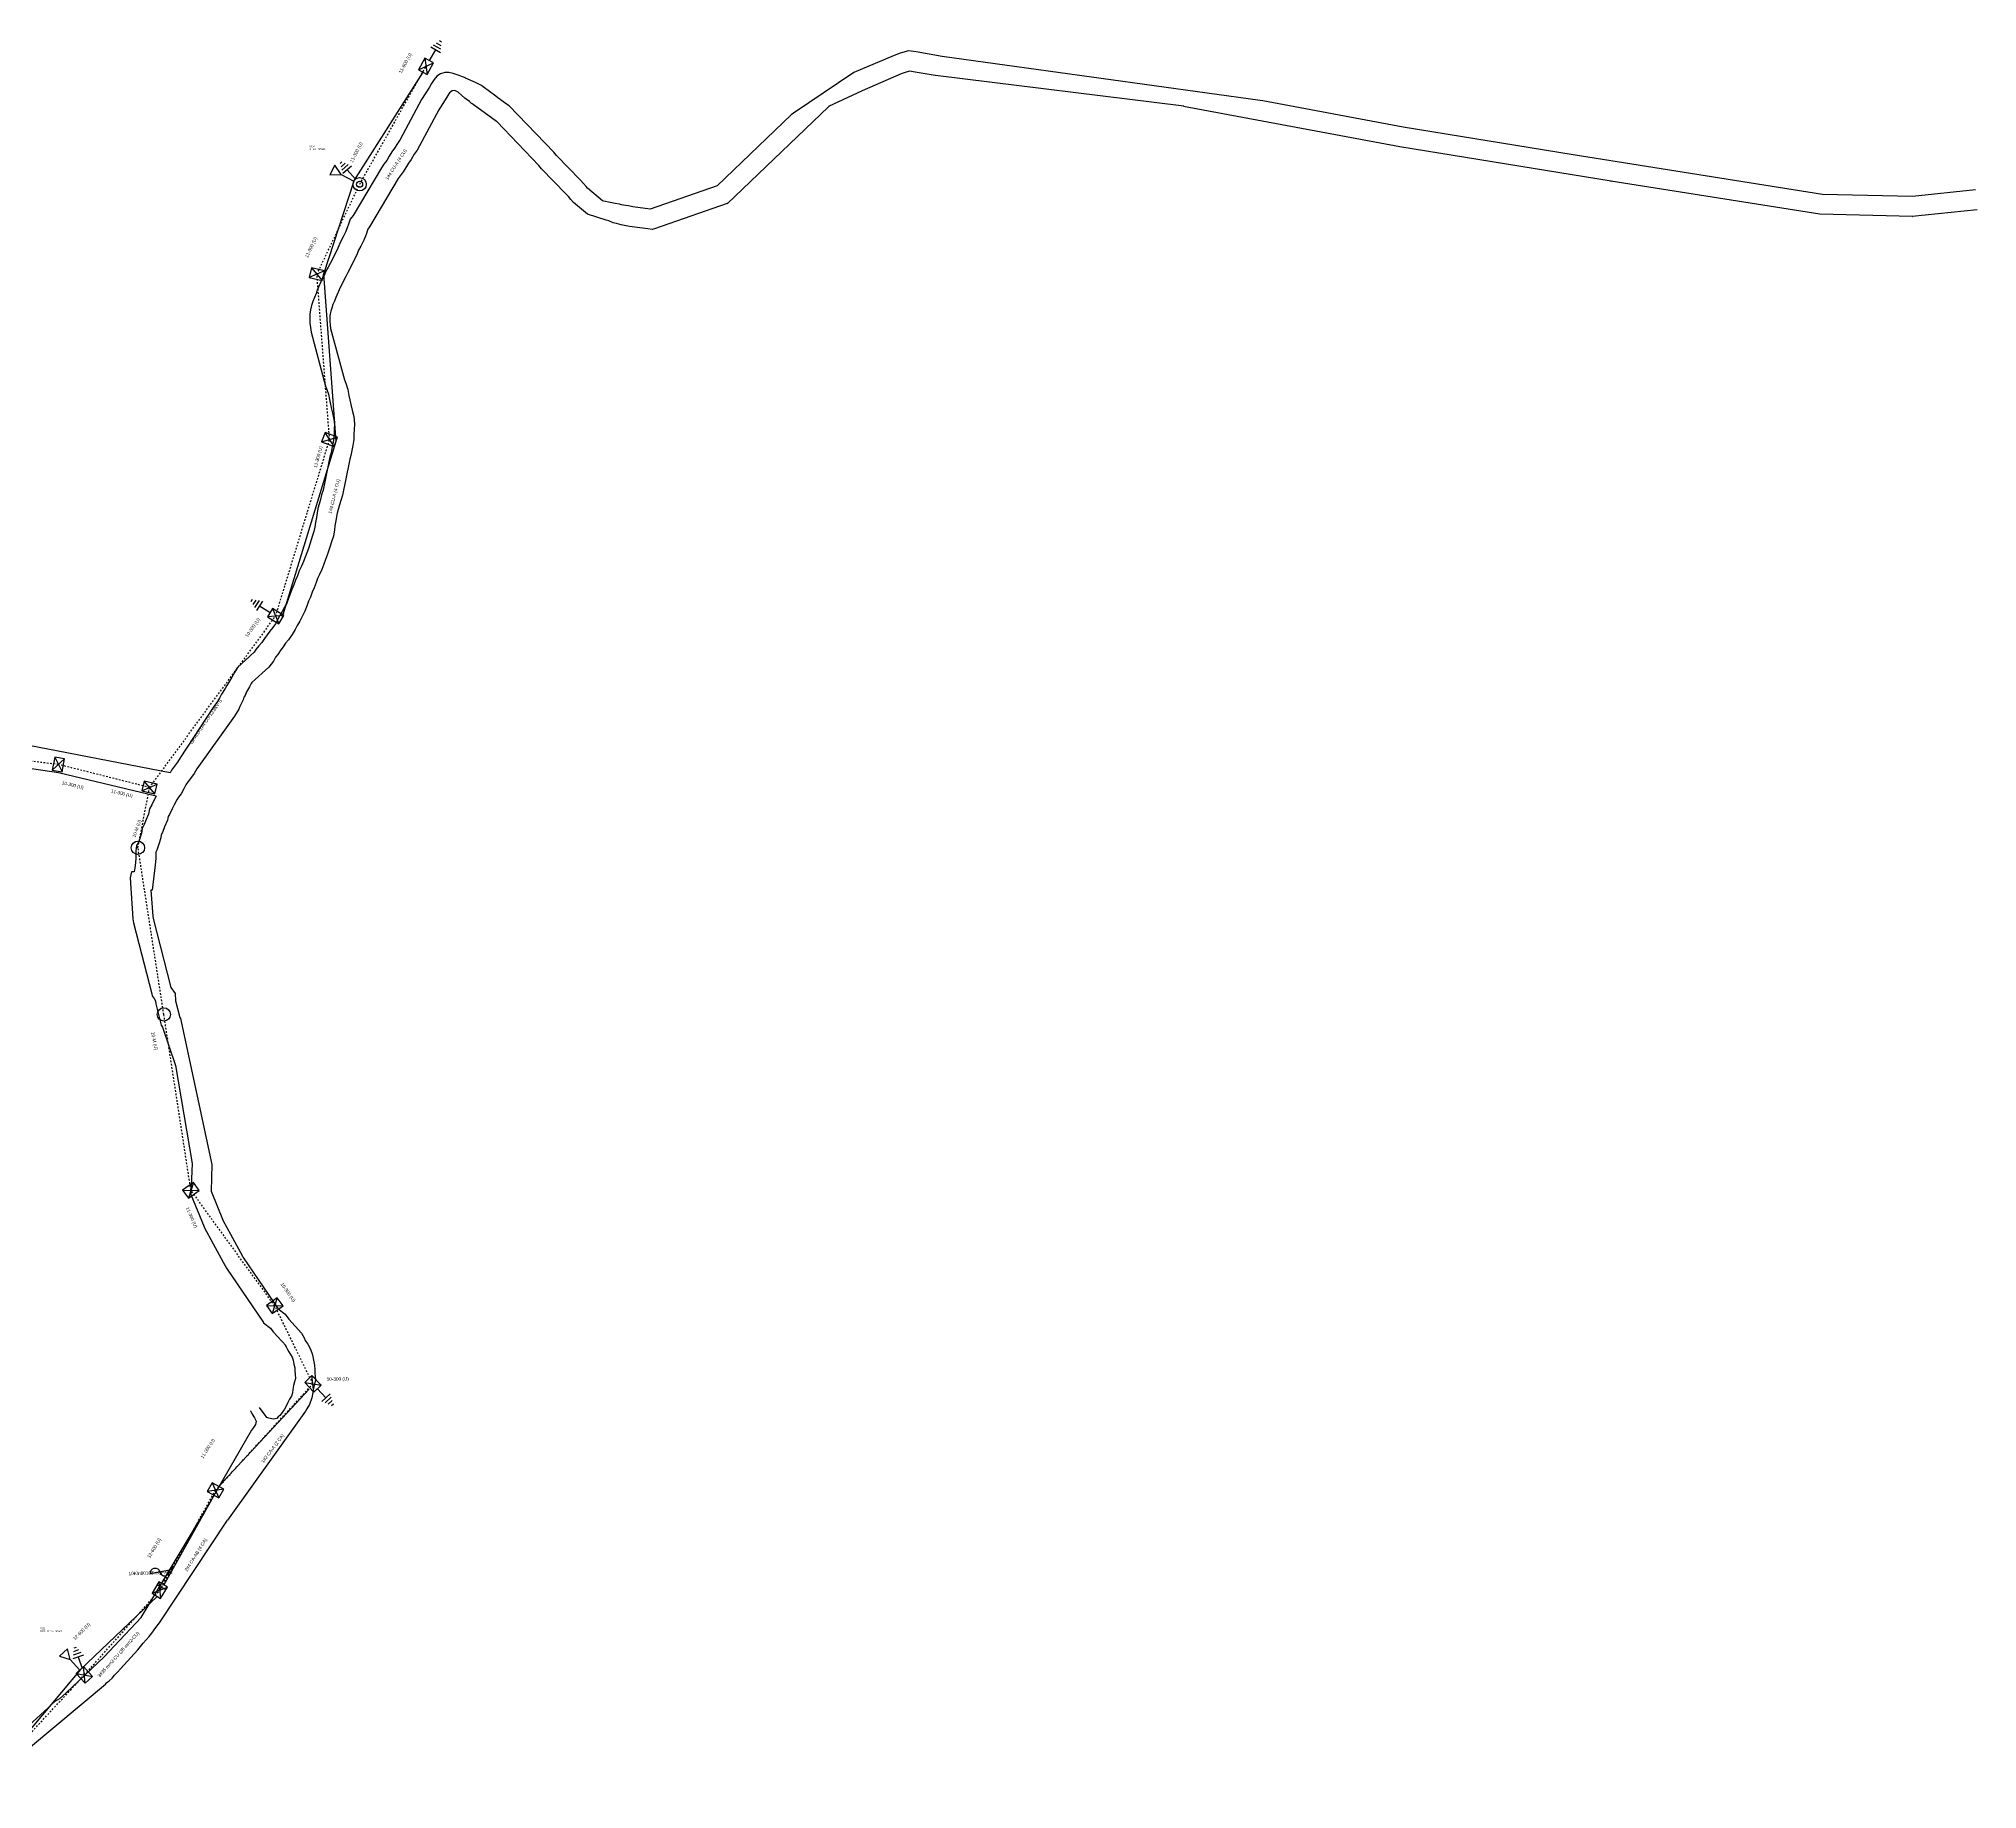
# Model space of a CAD drawing. Header units: millimetres. Extents: x 642261 to 742091, y 6812581 to 6930561.
# Drawn here: x 732771 to 733355, y 6903632 to 6904159 of the extents above; entities that cross this region are included whole.
import ezdxf

# ---------------------------------------------------------------- set-up
doc = ezdxf.new("R2010")
doc.units = ezdxf.units.MM
doc.linetypes.add('DASHED', pattern=[1, 0.5, -0.5])
for name, color, linetype in [('aterramento', 7, 'Continuous'), ('Block', 10, 'Continuous'), ('ChaveFusivel', 10, 'Continuous'), ('Poste', 10, 'Continuous'), ('TrafoDistAereo', 10, 'Continuous'), ('TrechoPrimarioAereo', 10, 'Continuous'), ('TrechoSecundarioAereo', 10, 'Continuous')]:
    doc.layers.add(name, color=color, linetype=linetype)

# ---------------------------------------------------------------- blocks, each defined once
blk = doc.blocks.new('chv_fusvl_ca_4')
at = {"color": 0, "linetype": 'ByBlock', "lineweight": -2}
for p, q in [((1.5, 0), (0, 0)), ((1, 1.25), (1, -1.25))]:
    blk.add_line(p, q, dxfattribs=at)
blk.add_lwpolyline([(2.94, 4.82, -1), (4.79, 2.65, 1), (6.63, 0.48)], format="xyb", dxfattribs=at)
blk.add_lwpolyline([(8, 0), (7, 0), (2.94, 4.82)], dxfattribs=at)
blk = doc.blocks.new('tfd_pod_ce')
at = {"color": 0, "linetype": 'ByBlock', "lineweight": -2}
blk.add_line((6.32, 0), (2, 0), dxfattribs=at)
blk.add_lwpolyline([(6.32, 0), (9.26, -1.59), (9.26, 1.59)], close=True, dxfattribs=at)
blk = doc.blocks.new('atr_aterra')
at = {"color": 0, "linetype": 'ByBlock', "lineweight": -2}
for p, q in [((5.74, 0), (2, 0)), ((5.74, -1.7), (5.74, 1.7)), ((6.7, -1.26), (6.7, 1.26)), ((7.66, -0.81), (7.66, 0.81)), ((8.62, -0.37), (8.62, 0.37))]:
    blk.add_line(p, q, dxfattribs=at)
blk = doc.blocks.new('pod_con_dtt')
at = {"color": 0, "linetype": 'ByBlock', "lineweight": -2}
for p, q in [((-1.5, -2), (1.5, 2)), ((-1.5, 2), (1.5, -2))]:
    blk.add_line(p, q, dxfattribs=at)
blk.add_lwpolyline([(-1.5, -2), (1.5, -2), (1.5, 2), (-1.5, 2)], close=True, dxfattribs=at)
blk = doc.blocks.new('pod_con_circ')
at = {"color": 0, "linetype": 'ByBlock', "lineweight": -2}
for radius in [2, 0.9]:
    blk.add_circle((-0.01, -0.01), radius, dxfattribs=at)
blk = doc.blocks.new('pod_madeira')
at = {"color": 0, "linetype": 'ByBlock', "lineweight": -2}
blk.add_circle((-0.01, -0.01), 2, dxfattribs=at)

msp = doc.modelspace()

# ---------------------------------------------------------------- linework, layer by layer
at = {"layer": 'Block', "color": 7, "linetype": 'Continuous', "flags": 128}
for points in [[(733354.22, 6904113.57), (733335.27, 6904111.62), (733308.17, 6904112.23), (733233.02, 6904124.14), (733233.03, 6904124.14), (733181.84, 6904132.49), (733139.65, 6904140.39), (733138.85, 6904140.52), (733043.03, 6904153.8), (733035.25, 6904155.12), (733032.91, 6904155.45), (733030.44, 6904154.75), (733028.58, 6904154.11), (733016.51, 6904148.92), (732998.35, 6904136.68), (732997.58, 6904136.15), (732975.29, 6904114.79), (732955.13, 6904107.8), (732949.91, 6904108.53), (732948.58, 6904108.76), (732947.76, 6904108.93), (732946.56, 6904109.11), (732945.89, 6904109.28), (732944.59, 6904109.49), (732943.65, 6904109.69), (732940.73, 6904110.35)], [(732899.56, 6904147.27), (732899.53, 6904147.29), (732898.66, 6904147.66), (732897.63, 6904148.05), (732896.47, 6904148.46), (732895.81, 6904148.67), (732894.51, 6904148.93), (732893.31, 6904148.93), (732892.06, 6904148.55), (732890.96, 6904147.85), (732890.1, 6904146.82), (732889.28, 6904145.67), (732888.71, 6904144.53), (732886.29, 6904140.78), (732879.87, 6904128.75), (732879.05, 6904127.61), (732878.2, 6904126.14), (732877.33, 6904125.04), (732876.58, 6904123.71), (732875.81, 6904122.45), (732875, 6904121.38), (732874.21, 6904120.27), (732865.69, 6904105.84), (732864.86, 6904104.77), (732864.37, 6904103.54), (732863.94, 6904102.2), (732863.41, 6904100.85), (732862.73, 6904099.47), (732861.96, 6904098.12), (732861.36, 6904096.74), (732860.79, 6904095.38), (732860.09, 6904094.03), (732859.46, 6904092.71), (732858.78, 6904091.46), (732858.21, 6904090.32), (732857.53, 6904089.09), (732856.97, 6904087.87), (732856.4, 6904086.85), (732854.91, 6904083.37), (732854.55, 6904082.39), (732854.03, 6904081.24), (732853.61, 6904079.95), (732853.2, 6904078.81), (732852.88, 6904077.44), (732852.65, 6904076.15), (732852.65, 6904074.81), (732852.69, 6904073.48), (732852.85, 6904072.17), (732853.04, 6904070.72), (732857.41, 6904054.55), (732857.81, 6904053.49), (732858.25, 6904052.05), (732858.55, 6904050.48), (732858.87, 6904049.01), (732859.21, 6904047.6), (732859.59, 6904045.99), (732859.93, 6904044.42), (732860.07, 6904043), (732860, 6904041.65), (732859.95, 6904040.33), (732859.9, 6904038.97), (732859.73, 6904037.67), (732859.43, 6904036.32), (732859.2, 6904035.05), (732858.85, 6904033.86), (732858.64, 6904032.7), (732856.7, 6904023.21), (732856.23, 6904021.83), (732855.84, 6904020.35), (732855.44, 6904018.95), (732855.11, 6904017.65), (732854.83, 6904016.37), (732854.63, 6904014.97), (732854.33, 6904013.46), (732854.13, 6904012.09), (732853.91, 6904010.74), (732853.52, 6904009.49), (732853.1, 6904008.28), (732852.67, 6904006.95), (732852.24, 6904005.63), (732851.75, 6904004.32), (732851.3, 6904002.99), (732850.76, 6904001.66), (732850.14, 6904000.34), (732849.46, 6903998.91), (732848.94, 6903997.44), (732848.39, 6903996.04), (732847.83, 6903994.68), (732847.29, 6903993.24), (732846.73, 6903991.97), (732846.23, 6903990.61), (732845.71, 6903989.2), (732845.04, 6903987.93), (732844.38, 6903986.61), (732843.66, 6903985.4), (732842.98, 6903984.17), (732842.3, 6903982.95), (732841.49, 6903981.79), (732840.63, 6903980.74), (732839.82, 6903979.63), (732839, 6903978.54), (732838.21, 6903977.32), (732837.36, 6903976.32), (732836.38, 6903975.24), (732835.93, 6903974.39), (732830.85, 6903969.75), (732829.94, 6903968.26), (732829.22, 6903966.85), (732828.52, 6903965.69), (732827.66, 6903964.36), (732827.17, 6903963.51), (732826.11, 6903961.79), (732825.44, 6903960.57), (732824.91, 6903959.54), (732823.57, 6903957.79), (732813.63, 6903942.55), (732812.87, 6903941.24), (732811.95, 6903940.06), (732811.03, 6903938.84), (732810.57, 6903938.08)], [(732899.56, 6904147.27), (732899.53, 6904147.29), (732898.66, 6904147.66), (732897.63, 6904148.05), (732896.47, 6904148.46), (732895.81, 6904148.67), (732894.51, 6904148.93), (732893.31, 6904148.93), (732892.06, 6904148.55), (732890.96, 6904147.85), (732890.1, 6904146.82), (732889.28, 6904145.67), (732888.71, 6904144.53), (732886.29, 6904140.78), (732879.87, 6904128.75), (732879.05, 6904127.61), (732878.2, 6904126.14), (732877.33, 6904125.04), (732876.58, 6904123.71), (732875.81, 6904122.45), (732875, 6904121.38), (732874.21, 6904120.27), (732865.69, 6904105.84), (732864.86, 6904104.77), (732864.37, 6904103.54), (732863.94, 6904102.2), (732863.41, 6904100.85), (732862.73, 6904099.47), (732861.96, 6904098.12), (732861.36, 6904096.74), (732860.79, 6904095.38), (732860.09, 6904094.03), (732859.46, 6904092.71), (732858.78, 6904091.46), (732858.21, 6904090.32), (732857.53, 6904089.09), (732856.97, 6904087.87), (732856.4, 6904086.85), (732854.91, 6904083.37), (732854.55, 6904082.39), (732854.03, 6904081.24), (732853.61, 6904079.95), (732853.2, 6904078.81), (732852.88, 6904077.44), (732852.65, 6904076.15), (732852.65, 6904074.81), (732852.69, 6904073.48), (732852.85, 6904072.17), (732853.04, 6904070.72), (732857.41, 6904054.55), (732857.81, 6904053.49), (732858.25, 6904052.05), (732858.55, 6904050.48), (732858.87, 6904049.01), (732859.21, 6904047.6), (732859.59, 6904045.99), (732859.93, 6904044.42), (732860.07, 6904043), (732860, 6904041.65), (732859.95, 6904040.33), (732859.9, 6904038.97), (732859.73, 6904037.67), (732859.43, 6904036.32), (732859.2, 6904035.05), (732858.85, 6904033.86), (732858.64, 6904032.7), (732856.7, 6904023.21), (732856.23, 6904021.83), (732855.84, 6904020.35), (732855.44, 6904018.95), (732855.11, 6904017.65), (732854.83, 6904016.37), (732854.63, 6904014.97), (732854.33, 6904013.46), (732854.13, 6904012.09), (732853.91, 6904010.74), (732853.52, 6904009.49), (732853.1, 6904008.28), (732852.67, 6904006.95), (732852.24, 6904005.63), (732851.75, 6904004.32), (732851.3, 6904002.99), (732850.76, 6904001.66), (732850.14, 6904000.34), (732849.46, 6903998.91), (732848.94, 6903997.44), (732848.39, 6903996.04), (732847.83, 6903994.68), (732847.29, 6903993.24), (732846.73, 6903991.97), (732846.23, 6903990.61), (732845.71, 6903989.2), (732845.04, 6903987.93), (732844.38, 6903986.61), (732843.66, 6903985.4), (732842.98, 6903984.17), (732842.3, 6903982.95), (732841.49, 6903981.79), (732840.63, 6903980.74), (732839.82, 6903979.63), (732839, 6903978.54), (732838.21, 6903977.32), (732837.36, 6903976.32), (732836.38, 6903975.24), (732835.93, 6903974.39), (732830.85, 6903969.75), (732829.94, 6903968.26), (732829.22, 6903966.85), (732828.52, 6903965.69), (732827.66, 6903964.36), (732827.17, 6903963.51), (732826.11, 6903961.79), (732825.44, 6903960.57), (732824.91, 6903959.54), (732823.57, 6903957.79), (732813.63, 6903942.55), (732812.87, 6903941.24), (732811.95, 6903940.06), (732811.03, 6903938.84), (732810.57, 6903938.08)], [(732940.81, 6904110.32), (732936.24, 6904114.16), (732935.85, 6904114.57), (732935.09, 6904115.56), (732934.07, 6904116.63), (732926.92, 6904123.94), (732926.13, 6904124.91), (732912.74, 6904138.91), (732912.21, 6904139.22), (732909.3, 6904141.32), (732908.7, 6904141.77), (732904.89, 6904144.67), (732904.4, 6904144.98), (732903.51, 6904145.42), (732902.53, 6904145.94), (732899.54, 6904147.27)], [(733354.72, 6904107.57), (733354.73, 6904107.59), (733335.18, 6904105.58), (733335.23, 6904105.62), (733307.37, 6904106.25), (733307.34, 6904106.29), (733244.44, 6904116.26), (733244.48, 6904116.19), (733180.83, 6904126.58), (733180.88, 6904126.57), (733115.77, 6904138.75), (733115.8, 6904138.76), (733041.07, 6904148), (733040.95, 6904148.07), (733034.33, 6904149.19), (733033.33, 6904149.33), (733032.23, 6904149.02), (733030.74, 6904148.51), (733018.97, 6904143.45), (733008.89, 6904138.7), (733008.92, 6904138.69), (733008.83, 6904138.62), (732978.38, 6904109.44), (732978.35, 6904109.5), (732956.43, 6904101.9), (732955.7, 6904101.66), (732954.41, 6904101.84), (732948.97, 6904102.6), (732947.45, 6904102.87), (732946.38, 6904103.09), (732945.04, 6904103.45), (732944.02, 6904103.72), (732942.68, 6904104.26), (732941.94, 6904104.45), (732936.23, 6904106.32)], [(732897.31, 6904142.99), (732896.3, 6904143.54), (732895.54, 6904143.43), (732894.76, 6904142.82), (732894.48, 6904142.54), (732893.93, 6904141.55), (732891.47, 6904137.74), (732884.97, 6904125.57), (732884.09, 6904124.35), (732883.18, 6904122.76), (732882.33, 6904121.69), (732881.75, 6904120.67), (732880.77, 6904119.07), (732879.84, 6904117.83), (732879.25, 6904117), (732870.66, 6904102.46), (732870.12, 6904101.76), (732870.02, 6904101.51), (732869.59, 6904100.18), (732868.9, 6904098.42), (732868.03, 6904096.66), (732867.33, 6904095.43), (732866.88, 6904094.38), (732866.23, 6904092.84), (732865.46, 6904091.36), (732864.81, 6904089.98), (732864.1, 6904088.68), (732863.52, 6904087.53), (732862.89, 6904086.38), (732862.32, 6904085.15), (732861.79, 6904084.2), (732860.49, 6904081.15), (732860.11, 6904080.12), (732859.63, 6904079.07), (732859.29, 6904078.01), (732858.96, 6904077.11), (732858.76, 6904076.23), (732858.65, 6904075.62), (732858.65, 6904074.9), (732858.68, 6904073.93), (732858.8, 6904072.92), (732858.94, 6904071.9), (732863.13, 6904056.4), (732863.49, 6904055.43), (732864.08, 6904053.49), (732864.43, 6904051.68), (732864.72, 6904050.35), (732865.05, 6904048.99), (732865.44, 6904047.31), (732865.87, 6904045.35), (732866.09, 6904043.14), (732865.99, 6904041.38), (732865.95, 6904040.11), (732865.89, 6904038.47), (732865.64, 6904036.63), (732865.31, 6904035.13), (732865.05, 6904033.66), (732864.7, 6904032.48), (732864.53, 6904031.56), (732862.5, 6904021.64), (732861.98, 6904020.1), (732861.63, 6904018.76), (732861.23, 6904017.39), (732860.95, 6904016.27), (732860.74, 6904015.3), (732860.55, 6904013.96), (732860.24, 6904012.44), (732860.07, 6904011.22), (732859.76, 6904009.36), (732859.22, 6904007.61), (732858.79, 6904006.37), (732858.38, 6904005.1), (732857.9, 6904003.65), (732857.4, 6904002.31), (732856.93, 6904000.9), (732856.26, 6903999.25), (732855.56, 6903997.78), (732855.01, 6903996.62), (732854.56, 6903995.34), (732853.96, 6903993.8), (732853.41, 6903992.48), (732852.85, 6903990.97), (732852.3, 6903989.72), (732851.86, 6903988.54), (732851.2, 6903986.75), (732850.38, 6903985.19), (732849.65, 6903983.73), (732848.86, 6903982.41), (732848.23, 6903981.26), (732847.39, 6903979.76), (732846.28, 6903978.17), (732845.38, 6903977.07), (732844.64, 6903976.06), (732843.92, 6903975.1), (732843.03, 6903973.73), (732842.36, 6903972.93), (732841.71, 6903971.71), (732840.3, 6903969.9), (732835.21, 6903965.25), (732835.02, 6903965.01), (732834.47, 6903963.93), (732833.61, 6903962.51), (732833.15, 6903961.39), (732832.78, 6903960.85), (732832.55, 6903960.06), (732831.59, 6903958.06), (732831.31, 6903957.23), (732829.95, 6903955.13), (732818.68, 6903939.3), (732817.85, 6903937.87), (732816.71, 6903936.41), (732816, 6903935.46), (732815.38, 6903934.46), (732814.75, 6903933.22), (732813.91, 6903931.77), (732813.1, 6903930.8), (732812.65, 6903929.9), (732811.85, 6903928.44), (732811.2, 6903927.24), (732810.43, 6903925.56), (732810.04, 6903924.93), (732809.8, 6903923.79), (732808.95, 6903921.77), (732808.3, 6903920.1), (732807.95, 6903919.39), (732807.8, 6903918.53), (732807.33, 6903916.93), (732806.63, 6903914.77), (732806.26, 6903914.19), (732806.27, 6903912.31), (732806.12, 6903910.35), (732805.92, 6903908.71), (732805.15, 6903902.74), (732804.81, 6903902.71), (732805.35, 6903894.9), (732805.48, 6903894.21), (732810.81, 6903873.4), (732812.11, 6903871.61), (732812.27, 6903869.44), (732813.48, 6903864.44), (732813.7, 6903864.09), (732823.21, 6903820.16)], [(732897.31, 6904142.99), (732896.3, 6904143.54), (732895.54, 6904143.43), (732894.76, 6904142.82), (732894.48, 6904142.54), (732893.93, 6904141.55), (732891.47, 6904137.74), (732884.97, 6904125.57), (732884.09, 6904124.35), (732883.18, 6904122.76), (732882.33, 6904121.69), (732881.75, 6904120.67), (732880.77, 6904119.07), (732879.84, 6904117.83), (732879.25, 6904117), (732870.66, 6904102.46), (732870.12, 6904101.76), (732870.02, 6904101.51), (732869.59, 6904100.18), (732868.9, 6904098.42), (732868.03, 6904096.66), (732867.33, 6904095.43), (732866.88, 6904094.38), (732866.23, 6904092.84), (732865.46, 6904091.36), (732864.81, 6904089.98), (732864.1, 6904088.68), (732863.52, 6904087.53), (732862.89, 6904086.38), (732862.32, 6904085.15), (732861.79, 6904084.2), (732860.49, 6904081.15), (732860.11, 6904080.12), (732859.63, 6904079.07), (732859.29, 6904078.01), (732858.96, 6904077.11), (732858.76, 6904076.23), (732858.65, 6904075.62), (732858.65, 6904074.9), (732858.68, 6904073.93), (732858.8, 6904072.92), (732858.94, 6904071.9), (732863.13, 6904056.4), (732863.49, 6904055.43), (732864.08, 6904053.49), (732864.43, 6904051.68), (732864.72, 6904050.35), (732865.05, 6904048.99), (732865.44, 6904047.31), (732865.87, 6904045.35), (732866.09, 6904043.14), (732865.99, 6904041.38), (732865.95, 6904040.11), (732865.89, 6904038.47), (732865.64, 6904036.63), (732865.31, 6904035.13), (732865.05, 6904033.66), (732864.7, 6904032.48), (732864.53, 6904031.56), (732862.5, 6904021.64), (732861.98, 6904020.1), (732861.63, 6904018.76), (732861.23, 6904017.39), (732860.95, 6904016.27), (732860.74, 6904015.3), (732860.55, 6904013.96), (732860.24, 6904012.44), (732860.07, 6904011.22), (732859.76, 6904009.36), (732859.22, 6904007.61), (732858.79, 6904006.37), (732858.38, 6904005.1), (732857.9, 6904003.65), (732857.4, 6904002.31), (732856.93, 6904000.9), (732856.26, 6903999.25), (732855.56, 6903997.78), (732855.01, 6903996.62), (732854.56, 6903995.34), (732853.96, 6903993.8), (732853.41, 6903992.48), (732852.85, 6903990.97), (732852.3, 6903989.72), (732851.86, 6903988.54), (732851.2, 6903986.75), (732850.38, 6903985.19), (732849.65, 6903983.73), (732848.86, 6903982.41), (732848.23, 6903981.26), (732847.39, 6903979.76), (732846.28, 6903978.17), (732845.38, 6903977.07), (732844.64, 6903976.06), (732843.92, 6903975.1), (732843.03, 6903973.73), (732842.36, 6903972.93), (732841.71, 6903971.71), (732840.3, 6903969.9), (732835.21, 6903965.25), (732835.02, 6903965.01), (732834.47, 6903963.93), (732833.61, 6903962.51), (732833.15, 6903961.39), (732832.78, 6903960.85), (732832.55, 6903960.06), (732831.59, 6903958.06), (732831.31, 6903957.23), (732829.95, 6903955.13), (732818.68, 6903939.3), (732817.85, 6903937.87), (732816.71, 6903936.41), (732816, 6903935.46), (732815.38, 6903934.46), (732814.75, 6903933.22), (732813.91, 6903931.77), (732813.1, 6903930.8), (732812.65, 6903929.9), (732811.85, 6903928.44), (732811.2, 6903927.24), (732810.43, 6903925.56), (732810.04, 6903924.93), (732809.8, 6903923.79), (732808.95, 6903921.77), (732808.3, 6903920.1), (732807.95, 6903919.39), (732807.8, 6903918.53), (732807.33, 6903916.93), (732806.63, 6903914.77), (732806.26, 6903914.19), (732806.27, 6903912.31), (732806.12, 6903910.35), (732805.92, 6903908.71), (732805.15, 6903902.74), (732804.81, 6903902.71), (732805.35, 6903894.9), (732805.48, 6903894.21), (732810.81, 6903873.4), (732812.11, 6903871.61), (732812.27, 6903869.44), (732813.48, 6903864.44), (732813.7, 6903864.09), (732823.21, 6903820.16)], [(732936.23, 6904106.32), (732932.11, 6904109.79), (732931.27, 6904110.68), (732930.53, 6904111.65), (732929.76, 6904112.45), (732922.44, 6904119.94), (732921.63, 6904120.93), (732908.96, 6904134.18), (732908.91, 6904134.21), (732901.85, 6904139.3), (732901.54, 6904139.52), (732901.39, 6904139.64), (732901.03, 6904139.89), (732900.73, 6904140.17), (732899.77, 6904140.92), (732899.31, 6904141.24), (732897.32, 6904142.99)], [(733351.41, 6904107.64), (733351.4, 6904107.63), (733351.4, 6904107.64)], [(732810.57, 6903938.08), (732699.99, 6903959.44), (732694.88, 6903995.71), (732689.14, 6904015.47), (732679.6, 6904033.48), (732662.87, 6904036.65)], [(732810.57, 6903938.08), (732699.99, 6903959.44), (732694.88, 6903995.71), (732689.14, 6904015.47), (732679.6, 6904033.48), (732662.87, 6904036.65)], [(732806.45, 6903931.07), (732776.98, 6903938.04), (732692.42, 6903950.61), (732662.96, 6903955.45)], [(732806.45, 6903931.07), (732776.98, 6903938.04), (732692.42, 6903950.61), (732662.96, 6903955.45)], [(732806.45, 6903931.07), (732805.83, 6903929.92), (732805.14, 6903928.41), (732804.39, 6903927.21), (732804.05, 6903925.59), (732803.39, 6903924.02), (732802.8, 6903922.51), (732802.2, 6903921.28), (732801.95, 6903919.92), (732801.59, 6903918.69), (732801.16, 6903917.35), (732800.45, 6903916.24), (732800.26, 6903914.6), (732800.27, 6903912.52), (732800.15, 6903910.94), (732799.97, 6903909.46), (732799.82, 6903908.3), (732799.01, 6903908.23), (732798.53, 6903906.5), (732798.53, 6903906.49), (732799.39, 6903894.13), (732799.62, 6903892.91), (732805.09, 6903871.56), (732805.24, 6903870.92), (732805.75, 6903870.16), (732806.25, 6903869.47), (732806.32, 6903868.51), (732807.88, 6903862.07), (732808.26, 6903861.47), (732812.23, 6903849.98), (732812.22, 6903849.99), (732817.21, 6903820.4)], [(732806.45, 6903931.07), (732805.83, 6903929.92), (732805.14, 6903928.41), (732804.39, 6903927.21), (732804.05, 6903925.59), (732803.39, 6903924.02), (732802.8, 6903922.51), (732802.2, 6903921.28), (732801.95, 6903919.92), (732801.59, 6903918.69), (732801.16, 6903917.35), (732800.45, 6903916.24), (732800.26, 6903914.6), (732800.27, 6903912.52), (732800.15, 6903910.94), (732799.97, 6903909.46), (732799.82, 6903908.3), (732799.01, 6903908.23), (732798.53, 6903906.5), (732798.53, 6903906.49), (732799.39, 6903894.13), (732799.62, 6903892.91), (732805.09, 6903871.56), (732805.24, 6903870.92), (732805.75, 6903870.16), (732806.25, 6903869.47), (732806.32, 6903868.51), (732807.88, 6903862.07), (732808.26, 6903861.47), (732812.23, 6903849.98), (732812.22, 6903849.99), (732817.21, 6903820.4)], [(732817.21, 6903820.4), (732816.88, 6903811.24), (732816.87, 6903811.08), (732820.81, 6903801.4), (732820.83, 6903801.35), (732820.86, 6903801.23), (732823.55, 6903796.31), (732827.15, 6903789.62), (732827.56, 6903788.93), (732838.73, 6903772.53), (732838.7, 6903772.52), (732840.87, 6903770.88), (732841.65, 6903769.79), (732845.51, 6903765.56), (732845.18, 6903765.96), (732845.57, 6903765.24), (732845.93, 6903764.48), (732846.33, 6903763.74), (732846.9, 6903762.93), (732847.34, 6903762.09), (732847.66, 6903761.23), (732847.89, 6903760.06), (732848.11, 6903758.95), (732848.17, 6903758), (732848.23, 6903756.92), (732848.32, 6903755.76), (732848.09, 6903754.68), (732847.78, 6903753.59), (732847.6, 6903752.42), (732847.43, 6903751.35), (732847.13, 6903750.44), (732846.58, 6903749.53), (732846.02, 6903748.49), (732845.53, 6903747.39), (732845.01, 6903746.43), (732844.33, 6903745.47), (732843.65, 6903744.61), (732843.18, 6903744.14), (732842.76, 6903743.69), (732841.76, 6903743.5), (732841.18, 6903743.55), (732840.34, 6903743.73), (732839.7, 6903744.02), (732838.98, 6903744.94), (732838.34, 6903745.84), (732837.47, 6903746.95)], [(732817.21, 6903820.4), (732816.88, 6903811.24), (732816.87, 6903811.08), (732820.81, 6903801.4), (732820.83, 6903801.35), (732820.86, 6903801.23), (732823.55, 6903796.31), (732827.15, 6903789.62), (732827.56, 6903788.93), (732838.73, 6903772.53), (732838.7, 6903772.52), (732840.87, 6903770.88), (732841.65, 6903769.79), (732845.51, 6903765.56), (732845.18, 6903765.96), (732845.57, 6903765.24), (732845.93, 6903764.48), (732846.33, 6903763.74), (732846.9, 6903762.93), (732847.34, 6903762.09), (732847.66, 6903761.23), (732847.89, 6903760.06), (732848.11, 6903758.95), (732848.17, 6903758), (732848.23, 6903756.92), (732848.32, 6903755.76), (732848.09, 6903754.68), (732847.78, 6903753.59), (732847.6, 6903752.42), (732847.43, 6903751.35), (732847.13, 6903750.44), (732846.58, 6903749.53), (732846.02, 6903748.49), (732845.53, 6903747.39), (732845.01, 6903746.43), (732844.33, 6903745.47), (732843.65, 6903744.61), (732843.18, 6903744.14), (732842.76, 6903743.69), (732841.76, 6903743.5), (732841.18, 6903743.55), (732840.34, 6903743.73), (732839.7, 6903744.02), (732838.98, 6903744.94), (732838.34, 6903745.84), (732837.47, 6903746.95)], [(732823.21, 6903820.18), (732822.92, 6903812.14), (732826.57, 6903803.15), (732828.8, 6903799.21), (732832.37, 6903792.58), (732832.62, 6903792.15), (732843.18, 6903776.66), (732845.22, 6903775.12), (732846.32, 6903773.57), (732850.16, 6903769.37), (732850.92, 6903767.96), (732851.28, 6903767.19), (732851.44, 6903766.9), (732852.03, 6903766.06), (732852.83, 6903764.54), (732853.45, 6903762.87), (732853.78, 6903761.22), (732854.07, 6903759.73), (732854.16, 6903758.36), (732854.22, 6903757.32), (732854.37, 6903755.36), (732853.92, 6903753.23), (732853.65, 6903752.31), (732853.53, 6903751.49), (732853.28, 6903749.93), (732852.62, 6903747.92), (732851.79, 6903746.55), (732851.41, 6903745.84), (732827.93, 6903713.04)], [(732823.21, 6903820.18), (732822.92, 6903812.14), (732826.57, 6903803.15), (732828.8, 6903799.21), (732832.37, 6903792.58), (732832.62, 6903792.15), (732843.18, 6903776.66), (732845.22, 6903775.12), (732846.32, 6903773.57), (732850.16, 6903769.37), (732850.92, 6903767.96), (732851.28, 6903767.19), (732851.44, 6903766.9), (732852.03, 6903766.06), (732852.83, 6903764.54), (732853.45, 6903762.87), (732853.78, 6903761.22), (732854.07, 6903759.73), (732854.16, 6903758.36), (732854.22, 6903757.32), (732854.37, 6903755.36), (732853.92, 6903753.23), (732853.65, 6903752.31), (732853.53, 6903751.49), (732853.28, 6903749.93), (732852.62, 6903747.92), (732851.79, 6903746.55), (732851.41, 6903745.84), (732827.93, 6903713.04)], [(732834.79, 6903745.97), (732834.86, 6903745.84), (732835.35, 6903744.96), (732835.98, 6903743.91), (732836.5, 6903742.83), (732836.3, 6903741.86), (732835.71, 6903740.96), (732835.06, 6903740.11), (732821.42, 6903716.46), (732821.42, 6903716.39)], [(732834.79, 6903745.97), (732834.86, 6903745.84), (732835.35, 6903744.96), (732835.98, 6903743.91), (732836.5, 6903742.83), (732836.3, 6903741.86), (732835.71, 6903740.96), (732835.06, 6903740.11), (732821.42, 6903716.46), (732821.42, 6903716.39)], [(732801.8595, 6903683.7163), (732821.42, 6903716.39)], [(732801.8595, 6903683.7163), (732821.42, 6903716.39)], [(732807.4, 6903682.16), (732827.93, 6903713.04)], [(732807.4, 6903682.16), (732827.93, 6903713.04)], [(732753.1786, 6903632.0444), (732791.14, 6903663.66), (732791.45, 6903664.06), (732792.29, 6903664.68), (732793.11, 6903665.5), (732793.87, 6903666.41), (732794.77, 6903667.28), (732795.71, 6903668.3), (732800.93, 6903674.04), (732801.68, 6903675.05), (732802.51, 6903676.04), (732803.4, 6903676.99), (732804.26, 6903677.99), (732805.08, 6903679), (732805.84, 6903680.02), (732806.65, 6903681.13), (732807.4, 6903682.16)], [(732753.1786, 6903632.0444), (732791.14, 6903663.66), (732791.45, 6903664.06), (732792.29, 6903664.68), (732793.11, 6903665.5), (732793.87, 6903666.41), (732794.77, 6903667.28), (732795.71, 6903668.3), (732800.93, 6903674.04), (732801.68, 6903675.05), (732802.51, 6903676.04), (732803.4, 6903676.99), (732804.26, 6903677.99), (732805.08, 6903679), (732805.84, 6903680.02), (732806.65, 6903681.13), (732807.4, 6903682.16)], [(732801.8614, 6903683.7277), (732793.7619, 6903675.1222), (732790.8915, 6903671.9794), (732779.18, 6903660.93), (732778.32, 6903660.17), (732777.26, 6903659.25), (732775.85, 6903658.41), (732774.82, 6903657.45), (732773.86, 6903656.56), (732763.5, 6903647.13)], [(732801.8614, 6903683.7277), (732793.7619, 6903675.1222), (732790.8915, 6903671.9794), (732779.18, 6903660.93), (732778.32, 6903660.17), (732777.26, 6903659.25), (732775.85, 6903658.41), (732774.82, 6903657.45), (732773.86, 6903656.56), (732763.5, 6903647.13)]]:
    msp.add_lwpolyline(points, dxfattribs=at)
at = {"layer": 'TrechoPrimarioAereo', "color": 4, "linetype": 'DASHED', "flags": 128}
for points in [[(732867.68, 6904115.3), (732887.64, 6904150.8)], [(732854.8, 6904088.21), (732867.68, 6904115.3)], [(732858.62, 6904038.41), (732854.8, 6904088.21)], [(732842.37, 6903985.25), (732858.62, 6904038.41)], [(732804.42, 6903933.66), (732842.37, 6903985.25)], [(732776.99, 6903940.58), (732697.37, 6903949.96)], [(732804.42, 6903933.66), (732776.99, 6903940.58)], [(732800.93, 6903915.53), (732804.42, 6903933.66)], [(732808.71, 6903865.34), (732800.93, 6903915.53)], [(732816.87, 6903812.38), (732808.71, 6903865.34)], [(732842.11, 6903777.62), (732816.87, 6903812.38)], [(732853.58, 6903754.11), (732842.11, 6903777.62)], [(732853.58, 6903754.11), (732842.11, 6903777.62)], [(732824.27, 6903722.06), (732853.58, 6903754.11)], [(732824.27, 6903722.06), (732853.58, 6903754.11)], [(732807.4904, 6903691.9885), (732824.27, 6903722.06)], [(732807.4904, 6903691.9885), (732824.27, 6903722.06)], [(732784.82, 6903666.48), (732807.4904, 6903691.9885)], [(732784.82, 6903666.48), (732807.4904, 6903691.9885)], [(732759.4677, 6903639.0978), (732784.82, 6903666.48)], [(732759.4677, 6903639.0978), (732784.82, 6903666.48)]]:
    msp.add_lwpolyline(points, dxfattribs=at)
at = {"layer": 'TrechoSecundarioAereo', "color": 5, "linetype": 'Continuous', "flags": 128}
for points in [[(732865.91, 6904116.23), (732886.76, 6904149)], [(732865.91, 6904116.23), (732856.8, 6904088.25)], [(732856.8, 6904088.25), (732860.52, 6904037.79)], [(732860.52, 6904037.79), (732844.13, 6903984.3)], [(732825.54, 6903723.6), (732852.44, 6903752.46)], [(732825.54, 6903723.6), (732852.44, 6903752.46)], [(732808.7498, 6903693.4802), (732825.54, 6903723.6)], [(732808.7498, 6903693.4802), (732825.54, 6903723.6)], [(732783.65, 6903668.1), (732806.7216, 6903690.0391)], [(732783.65, 6903668.1), (732806.7216, 6903690.0391)], [(732783.65, 6903668.1), (732760.743, 6903640.7676)], [(732783.65, 6903668.1), (732760.743, 6903640.7676)]]:
    msp.add_lwpolyline(points, dxfattribs=at)

# ---------------------------------------------------------------- block references
at = {"layer": 'aterramento', "color": 7}
for p, rotation in [((732887.64, 6904150.8), 59.7), ((732867.68, 6904115.3), 130.8), ((732842.37, 6903985.25), 147.2), ((732853.58, 6903754.11), 313.1999999999999), ((732853.58, 6903754.11), 313.1999999999999), ((732784.82, 6903666.48), 109.6), ((732784.82, 6903666.48), 109.6)]:
    msp.add_blockref('atr_aterra', p, dxfattribs=dict(at, rotation=rotation))
at = {"layer": 'ChaveFusivel', "color": 3, "rotation": 60.89999999999998}
msp.add_blockref('chv_fusvl_ca_4', (732807.4904, 6903691.9885), dxfattribs=at)
msp.add_blockref('chv_fusvl_ca_4', (732807.4904, 6903691.9885), dxfattribs=at)
at = {"layer": 'Poste', "color": 7}
for p, rotation in [((732887.64, 6904150.8), 330.7), ((732854.8, 6904088.21), 257.2), ((732858.62, 6904038.41), 69.8), ((732842.37, 6903985.25), 238.7), ((732776.99, 6903940.58), 349), ((732804.42, 6903933.66), 76.4), ((732816.87, 6903812.38), 306), ((732842.11, 6903777.62), 305.1999999999999), ((732842.11, 6903777.62), 305.1999999999999), ((732853.58, 6903754.11), 43.4), ((732853.58, 6903754.11), 43.4), ((732824.27, 6903722.06), 240.8), ((732824.27, 6903722.06), 240.8), ((732807.4904, 6903691.9885), 329), ((732807.4904, 6903691.9885), 329), ((732784.82, 6903666.48), 42.60000000000001), ((732784.82, 6903666.48), 42.60000000000001)]:
    msp.add_blockref('pod_con_dtt', p, dxfattribs=dict(at, rotation=rotation))
for name, p in [('pod_con_circ', (732867.68, 6904115.3)), ('pod_madeira', (732800.93, 6903915.53)), ('pod_madeira', (732808.71, 6903865.34))]:
    msp.add_blockref(name, p, dxfattribs=at)
at = {"layer": 'TrafoDistAereo', "color": 1}
for p, rotation in [((732867.68, 6904115.3), 152.4), ((732784.82, 6903666.48), 133.1), ((732784.82, 6903666.48), 133.1)]:
    msp.add_blockref('tfd_pod_ce', p, dxfattribs=dict(at, rotation=rotation))

# ---------------------------------------------------------------- texts
at = {"layer": 'ChaveFusivel', "color": 3, "insert": (732798.1065, 6903696.464), "char_height": 1, "width": 17, "attachment_point": 7, "rotation": 1.8}
msp.add_mtext('{\\fArial|b0|i0;10K\\n80105\\nGPA03}', dxfattribs=at)
msp.add_mtext('{\\fArial|b0|i0;10K\\n80105\\nGPA03}', dxfattribs=at)
at = {"layer": 'Poste', "color": 7, "char_height": 1, "attachment_point": 7}
for s, insert, width, rotation in [('{\\fArial|b0|i0;11-600 (U)}', (732880.53, 6904148.42), 10, 61.8), ('{\\fArial|b0|i0;11-300 (U)}', (732865.86, 6904121.59), 10, 63.3), ('{\\fArial|b0|i0;11-300 (U)}', (732852.32, 6904092.95), 10, 64.4), ('{\\fArial|b0|i0;11-300 (U)}', (732855.04, 6904029.75), 10, 74.5), ('{\\fArial|b0|i0;10-300 (U)}', (732834.16, 6903978.63), 10, 54.7), ('{\\fArial|b0|i0;10-300 (U)}', (732777.84, 6903934.34), 10, 347.4), ('{\\fArial|b0|i0;11-300 (U)}', (732792.63, 6903931.88), 10, 346.9), ('{\\fArial|b0|i0;10-M (U)}', (732800.44, 6903918.42), 8, 71.3), ('{\\fArial|b0|i0;10-M (U)}', (732804.58, 6903859.87), 8, 281.5), ('{\\fArial|b0|i0;11-300 (U)}', (732815.01, 6903806.94), 10, 294), ('{\\fArial|b0|i0;10-300 (U)}', (732843.55, 6903783.91), 10, 305), ('{\\fArial|b0|i0;10-300 (U)}', (732843.55, 6903783.91), 10, 305), ('{\\fArial|b0|i0;10-300 (U)}', (732857.75, 6903754.75), 10, 0.8), ('{\\fArial|b0|i0;10-300 (U)}', (732857.75, 6903754.75), 10, 0.8), ('{\\fArial|b0|i0;11-300 (U)}', (732820.8001, 6903731.3877), 10, 58), ('{\\fArial|b0|i0;11-300 (U)}', (732820.8001, 6903731.3877), 10, 58), ('{\\fArial|b0|i0;12-600 (U)}', (732804.7718, 6903701.386), 10, 59.4), ('{\\fArial|b0|i0;12-600 (U)}', (732804.7718, 6903701.386), 10, 59.4), ('{\\fArial|b0|i0;12-600 (U)}', (732782.1953, 6903676.6035), 10, 45.7), ('{\\fArial|b0|i0;12-600 (U)}', (732782.1953, 6903676.6035), 10, 45.7)]:
    msp.add_mtext(s, dxfattribs=dict(at, insert=insert, width=width, rotation=rotation))
at = {"layer": 'TrafoDistAereo', "color": 1, "insert": (732852.59, 6904125.6), "char_height": 0.5, "width": 10, "attachment_point": 7}
msp.add_mtext('{\\fArial|b0|i0;9054\\PS - 15 - GPA03}', dxfattribs=at)
at = {"layer": 'TrafoDistAereo', "color": 1, "insert": (732771.4735, 6903679.3462), "char_height": 0.5, "width": 12.5, "attachment_point": 7, "rotation": 0.2}
msp.add_mtext('{\\fArial|b0|i0;7562\\PRST - 112.5 - GPA03}', dxfattribs=at)
msp.add_mtext('{\\fArial|b0|i0;7562\\PRST - 112.5 - GPA03}', dxfattribs=at)
at = {"layer": 'TrechoPrimarioAereo', "color": 4, "linetype": 'DASHED', "insert": (732817.24, 6903946.66), "char_height": 1, "width": 21, "attachment_point": 7, "rotation": 55.5}
msp.add_mtext('{\\fArial|b0|i0;GPA03-1#4 CU-13.8kV-S}', dxfattribs=at)
at = {"layer": 'TrechoSecundarioAereo', "color": 5, "linetype": 'Continuous', "char_height": 1, "attachment_point": 7}
for s, insert, width, rotation in [('{\\fArial|b0|i0;1#4 CU-A (4 CU)  }', (732876.41, 6904116.34), 17, 57.3), ('{\\fArial|b0|i0;1#4 CU-A (4 CU)  }', (732859.5, 6904015.96), 17, 76.3), ('{\\fArial|b0|i0;1#2 CA-A (2 CA)  }', (732838.99, 6903729.98), 17, 53.4), ('{\\fArial|b0|i0;1#2 CA-A (2 CA)  }', (732838.99, 6903729.98), 17, 53.4), ('{\\fArial|b0|i0;2#4 CA-AB (4 CA)  }', (732815.9871, 6903697.3439), 18, 58.1), ('{\\fArial|b0|i0;2#4 CA-AB (4 CA)  }', (732815.9871, 6903697.3439), 18, 58.1), ('{\\fArial|b0|i0;3#35 mm2-CU (35 mm2-CU)  }', (732789.61, 6903665.4638), 25, 47.9), ('{\\fArial|b0|i0;3#35 mm2-CU (35 mm2-CU)  }', (732789.61, 6903665.4638), 25, 47.9)]:
    msp.add_mtext(s, dxfattribs=dict(at, insert=insert, width=width, rotation=rotation))

doc.saveas('drawing.dxf')
